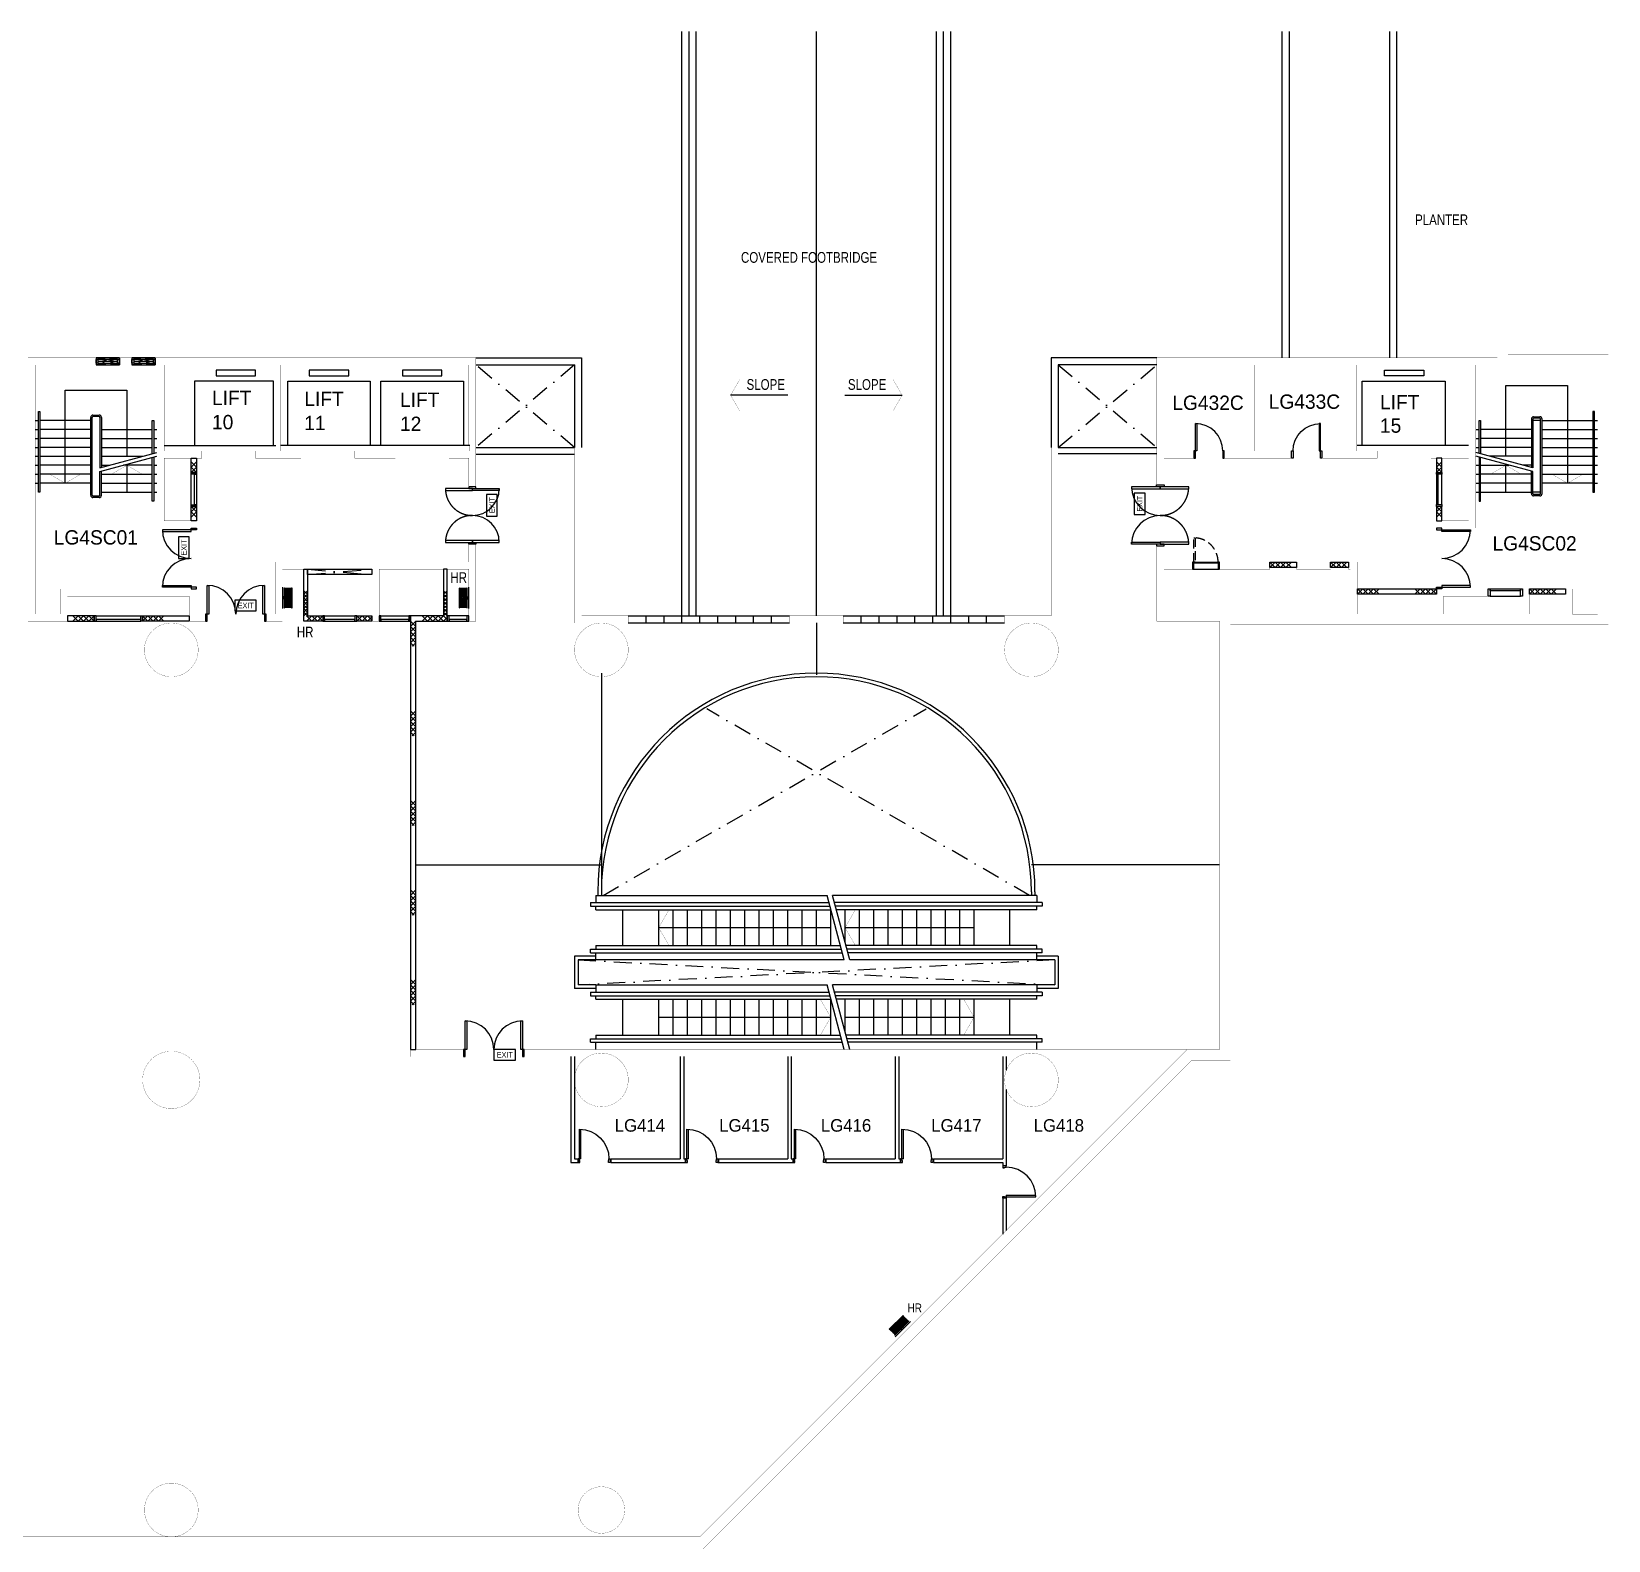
# Model space of a CAD drawing. Extents: x -163002 to 22103, y -98847 to 51643.
# Drawn here: x -21900 to 22103, y 5950 to 48053 of the extents above; entities that cross this region are included whole.
import ezdxf

# ---------------------------------------------------------------- set-up
doc = ezdxf.new("R2010")
doc.units = 0
doc.header["$LTSCALE"] = 1000
doc.header["$MEASUREMENT"] = 0
doc.linetypes.add('s3108a$0$DASHDOT', pattern=[1, 0.5, -0.25, 0, -0.25])
doc.linetypes.add('s3108a$0$HIDDEN', pattern=[0.375, 0.25, -0.125])
doc.layers.get('0').update_dxf_attribs({"linetype": 'CONTINUOUS'})
for name, color, linetype in [('s3108a$0$11', 7, 'CONTINUOUS'), ('s3108a$0$20', 7, 'CONTINUOUS'), ('s3108a$0$22', 7, 'CONTINUOUS'), ('s3108a$0$23', 7, 'CONTINUOUS'), ('s3108a$0$25', 7, 'CONTINUOUS'), ('s3108a$0$30', 7, 'CONTINUOUS'), ('s3108a$0$42', 7, 'CONTINUOUS'), ('s3108a$0$48', 7, 'CONTINUOUS'), ('s3108a$0$56', 7, 'CONTINUOUS'), ('s3108a$0$6', 7, 'CONTINUOUS'), ('s3108a$0$7', 7, 'CONTINUOUS'), ('s3108a$0$9', 7, 'CONTINUOUS'), ('s3108a$0$ROOM-NO', 4, 'CONTINUOUS')]:
    doc.layers.add(name, color=color, linetype=linetype)
doc.styles.add('s3108a$0$STANDARD', font='txt')

# ---------------------------------------------------------------- blocks, each defined once
blk = doc.blocks.new('s3108a$0$D1700A')
at = {"layer": 's3108a$0$30', "color": 5, "linetype": 'Continuous'}
for points in [[(0.05, 0.2), (0.05, 1), (0.1, 1), (0.1, 0.2)], [(1.6, 0.2), (1.6, 1), (1.65, 1), (1.65, 0.2)], [(0, 0.2), (0, 0), (0.05, 0), (0.05, 0.2)], [(1.65, 0.2), (1.65, 0), (1.7, 0), (1.7, 0.2)]]:
    blk.add_lwpolyline(points, close=True, dxfattribs=at)
for centre, start, end in [((0.05, 0.200001), 0, 90), ((1.65001, 0.200001), 90, 180)]:
    blk.add_arc(centre, 0.800005, start, end, dxfattribs=at)
blk = doc.blocks.new('s3108a$0$HR')
at = {"layer": 's3108a$0$56', "color": 1, "linetype": 'Continuous'}
for p, q in [((0, 0.6), (0, 0)), ((0.0595, 0.051), (0.0671, 0.5491)), ((0.0863, 0.051), (0.0939, 0.5491)), ((0.1131, 0.051), (0.1207, 0.5491)), ((0.1399, 0.051), (0.1475, 0.5491)), ((0.1667, 0.051), (0.1743, 0.5491)), ((0.201, 0.5491), (0.1934, 0.051)), ((0.2202, 0.051), (0.2278, 0.5491)), ((0.247, 0.051), (0.2546, 0.5491))]:
    blk.add_line(p, q, dxfattribs=at)
for points in [[(0.0575, 0.575), (0.045, 0.575), (0.045, 0.025), (0.0575, 0.025)], [(0.2575, 0.025), (0.27, 0.025), (0.27, 0.575), (0.2575, 0.575)], [(0.0001, 0.28), (0.045, 0.28), (0.045, 0.33), (0.0001, 0.33)]]:
    blk.add_lwpolyline(points, close=True, dxfattribs=at)
for centre, start, end in [((0.08055, 0.549101), 0.000025, 180.000019), ((0.107336, 0.549101), 0.000025, 180.000019), ((0.134122, 0.549101), 0.000025, 180.000019), ((0.160907, 0.549101), 0.000025, 180.000019), ((0.187693, 0.549101), 0.000025, 180.000019), ((0.214479, 0.549101), 0.000025, 180.000019), ((0.241265, 0.549101), 0.000025, 180.000019), ((0.07295, 0.051), 179.999975, 359.999969), ((0.099736, 0.051), 179.999975, 359.999969), ((0.126522, 0.051), 179.999975, 359.999969), ((0.153307, 0.051), 179.999975, 359.999969), ((0.180093, 0.051), 179.999975, 359.999969), ((0.206879, 0.051), 179.999975, 359.999969), ((0.233665, 0.051), 179.999975, 359.999969)]:
    blk.add_arc(centre, 0.013393, start, end, dxfattribs=at)
at = {"layer": 's3108a$0$56', "color": 1, "linetype": 'Continuous', "style": 's3108a$0$STANDARD', "width": 0.666667}
blk.add_text('J.D.K.', height=0.0003, rotation=90, dxfattribs=at).set_placement((0.2696, 0.5732))
blk = doc.blocks.new('s3108a$0$EXIT')
at = {"layer": 's3108a$0$56', "color": 1, "linetype": 'Continuous'}
blk.add_lwpolyline([(0, 0), (0.6, 0), (0.6, 0.3), (0, 0.3)], close=True, dxfattribs=at)
at = {"layer": 's3108a$0$56', "color": 1, "linetype": 'Continuous', "style": 's3108a$0$STANDARD', "width": 0.8}
blk.add_text('EXIT', height=0.15, dxfattribs=at).set_placement((0.0816, 0.0747))
blk = doc.blocks.new('s3108a$0$D1600C')
at = {"layer": 's3108a$0$30', "color": 14, "linetype": 'Continuous'}
for points in [[(0.05, 0.2), (0, 0.2), (0, 0), (0.05, 0), (0.05, 0.85), (0.1, 0.85), (0.1, 0.1), (0.05, 0.1)], [(1.55, 0.2), (1.6, 0.2), (1.6, 0), (1.55, 0), (1.55, 0.85), (1.5, 0.85), (1.5, 0.1), (1.55, 0.1)]]:
    blk.add_lwpolyline(points, dxfattribs=at)
at = {"layer": 's3108a$0$30', "color": 14, "linetype": 's3108a$0$HIDDEN'}
for points in [[(0.05, -0.65), (0.1, -0.65), (0.1, 0.1), (0.05, 0.1)], [(1.5, -0.65), (1.55, -0.65), (1.55, 0.1), (1.5, 0.1)]]:
    blk.add_lwpolyline(points, close=True, dxfattribs=at)
at = {"layer": 's3108a$0$30', "color": 14, "linetype": 'Continuous'}
for centre, start, end in [((0.05, 0.1), 0, 90), ((1.550003, 0.1), 90, 180)]:
    blk.add_arc(centre, 0.750001, start, end, dxfattribs=at)
at = {"layer": 's3108a$0$30', "color": 14, "linetype": 's3108a$0$HIDDEN'}
for centre, start, end in [((0.05, 0.1), 269.999997, 359.999997), ((1.550003, 0.1), 179.999997, 269.999997)]:
    blk.add_arc(centre, 0.750001, start, end, dxfattribs=at)
blk = doc.blocks.new('s3108a$0$D1050A')
at = {"layer": 's3108a$0$30', "color": 14, "linetype": 'Continuous'}
blk.add_lwpolyline([(0.05, 0.2482), (0.05, 1.1983), (0.1, 1.1983), (0.1, 0.2482), (0, 0.2482), (0, 0), (0.05, 0), (0.05, 0.2482)], dxfattribs=at)
blk.add_lwpolyline([(1, 0), (1.05, 0), (1.05, 0.2482), (1, 0.2482)], close=True, dxfattribs=at)
blk.add_arc((0.05, 0.24828), 0.95, 0, 90, dxfattribs=at)
blk = doc.blocks.new('s3108a$0$D1700B')
at = {"layer": 's3108a$0$30', "color": 5, "linetype": 'Continuous'}
for points in [[(0, 0), (0.05, 0), (0.05, 0.95), (0.1, 0.95), (0.1, 0.15), (0, 0.15), (0, 0)], [(1.7, 0), (1.65, 0), (1.65, 0.95), (1.6, 0.95), (1.6, 0.15), (1.7, 0.15), (1.7, 0)]]:
    blk.add_lwpolyline(points, dxfattribs=at)
for centre, start, end in [((0.05, 0.15), 0, 90), ((1.650003, 0.15), 90, 180)]:
    blk.add_arc(centre, 0.800001, start, end, dxfattribs=at)
blk = doc.blocks.new('s3108a$0$H450')
at = {"layer": 's3108a$0$22', "color": 1, "linetype": 'Continuous'}
for points in [[(0, 0.15), (0.15, 0), (0.3, 0.15), (0.45, 0)], [(0, 0), (0.15, 0.15), (0.3, 0), (0.45, 0.15)]]:
    blk.add_lwpolyline(points, dxfattribs=at)
blk = doc.blocks.new('s3108a$0$H600')
at = {"layer": 's3108a$0$22', "color": 1, "linetype": 'Continuous'}
for points in [[(0, 0), (0.15, 0.15), (0.3, 0), (0.45, 0.15), (0.6, 0)], [(0, 0.15), (0.15, 0), (0.3, 0.15), (0.45, 0), (0.6, 0.15)]]:
    blk.add_lwpolyline(points, dxfattribs=at)
blk = doc.blocks.new('s3108a$0$H300')
at = {"layer": 's3108a$0$22', "color": 1, "linetype": 'Continuous'}
for points in [[(0, 0), (0.15, 0.15), (0.3, 0)], [(0, 0.15), (0.15, 0), (0.3, 0.15)]]:
    blk.add_lwpolyline(points, dxfattribs=at)
blk = doc.blocks.new('s3108a$0$H750')
at = {"layer": 's3108a$0$22', "color": 1, "linetype": 'Continuous'}
for points in [[(0, 0.15), (0.15, 0), (0.3, 0.15), (0.45, 0), (0.6, 0.15), (0.75, 0)], [(0, 0), (0.15, 0.15), (0.3, 0), (0.45, 0.15), (0.6, 0), (0.75, 0.15)]]:
    blk.add_lwpolyline(points, dxfattribs=at)
blk = doc.blocks.new('s3108a$0$DR825')
for p, q in [((818.5, 100), (818.5, 925)), ((862.5, 100), (862.5, 925)), ((0, 100), (0, 0)), ((37.5, 100), (0, 100)), ((0, 0), (50, 0)), ((37.5, 50), (37.5, 100)), ((50, 50), (37.5, 50)), ((50, 0), (50, 50)), ((818.5, 100), (862.5, 100)), ((850, 50), (862.5, 50)), ((850, 0), (850, 50)), ((900, 0), (850, 0)), ((862.5, 100), (900, 100)), ((862.5, 50), (862.5, 100)), ((900, 100), (900, 0))]:
    blk.add_line(p, q)
blk.add_arc((862.5, 100), 825, 90, 180)
blk = doc.blocks.new('s3108a')
at = {"layer": 's3108a$0$11', "color": 14, "linetype": 'Continuous'}
for p, q in [((-18199.9, 36500.1), (-15079.9, 36500.1)), ((-9669.9, 36500.1), (-14954.9, 36500.1))]:
    blk.add_line(p, q, dxfattribs=at)
at = {"layer": 's3108a$0$11', "color": 14, "linetype": 's3108a$0$DASHDOT'}
for p, q in [((-14199.9, 32900.1), (-12399.9, 33050.1)), ((-14199.9, 33050.1), (-12399.9, 32900.1))]:
    blk.add_line(p, q, dxfattribs=at)
at = {"layer": 's3108a$0$11', "color": 14, "linetype": 'Continuous', "const_width": 5}
for points in [[(-20099.8, 38950), (-21999.9, 38950.1), (-21999.9, 31600.1), (-20899.9, 31600.1), (-20899.9, 32300.1), (-19899.9, 32300.1), (-19699.9, 32300.1), (-17499.9, 32300.1), (-17499.9, 31600.1), (-17049.9, 31600.1), (-17049.9, 31800.1), (-17299.9, 31800.1), (-17299.9, 32500.1), (-21099.9, 32500.1), (-21099.9, 31800.1), (-21799.9, 31800.1), (-21799.9, 38750.1), (-20099.8, 38750)], [(-19449.8, 38750), (-19099.8, 38750), (-19099.8, 38950), (-19449.8, 38950)], [(-17149.8, 36350), (-18199.8, 36350), (-18199.8, 38750), (-15079.8, 38750), (-15079.8, 36350), (-15649.8, 36350), (-15649.8, 36150), (-14379.8, 36150), (-14379.8, 36350), (-14954.8, 36350), (-14954.8, 38750), (-9699.8, 38750), (-9699.8, 36500), (-9669.8, 36500), (-9669.8, 36350), (-10249.8, 36350), (-10249.8, 36150), (-9699.8, 36150), (-9699.8, 35349.9), (-9499.8, 35349.9), (-9499.8, 38950), (-18449.8, 38950), (-18449.8, 38750), (-18399.8, 38750), (-18399.8, 34200), (-17299.8, 34200), (-17299.8, 34400), (-18199.8, 34400), (-18199.8, 36150), (-17149.8, 36150)], [(-12879.8, 36150.1), (-11749.8, 36150.1), (-11749.8, 36350), (-12879.8, 36350)], [(-15099.9, 33250.1), (-9699.9, 33250.1), (-9699.9, 33750), (-9499.9, 33750), (-9499.9, 31600.1), (-9699.9, 31600.1), (-9699.9, 33050.1), (-12199.9, 33050.1), (-12199.9, 31600.1), (-12399.9, 31600.1), (-12399.9, 33050.1), (-14899.9, 33050.1), (-14899.9, 31600.1), (-15349.9, 31600.1), (-15349.9, 31800.1), (-15099.9, 31800.1)], [(11246.1, 33250.1), (12654.1, 33250.1), (12654.1, 33050.1), (11246.1, 33050.1)], [(13400.1, 33050.1), (14350.1, 33050.1), (14350.1, 33250.1), (13400.1, 33250.1)]]:
    blk.add_lwpolyline(points, close=True, dxfattribs=at)
blk.add_lwpolyline([(11250.1, 31600.1), (9500.1, 31600.1), (9500.1, 33700.1), (9700.1, 33700.1), (9700.1, 33250.1), (10500.1, 33250.1), (10500.1, 33050.1), (9700.1, 33050.1), (9700.1, 31800.1), (14900.1, 31800.1), (14900.1, 33050.1), (14850.1, 33050.1), (14850.1, 33250.1), (15100.1, 33250.1), (15100.1, 32500), (15100.1, 31800.1), (17300.5, 31800.1), (17300.5, 32500), (17500.5, 32500), (18750.5, 32500), (18750.5, 32300), (17500.5, 32300), (17500.5, 31799.3), (19700.5, 31799.3), (19700.5, 32500), (19900.5, 32500), (19900.5, 31800), (20900.5, 31800), (20900.5, 32500), (21100.5, 32500), (21100.5, 31798.1), (21800.5, 31797.9), (21800.5, 38750), (18400.5, 38750), (18400.5, 34200), (17300.5, 34200), (17300.5, 34400), (18200.5, 34400), (18200.5, 36150), (17150.5, 36150), (17150.5, 36350), (18200.5, 36350), (18200.4, 38750.1), (15080.4, 38750.1), (15080.5, 36350), (15650.5, 36350), (15650.5, 36150), (14108.7, 36150), (14108.7, 36350), (14955.5, 36350), (14955.4, 38750.1), (12415.4, 38750.1), (12415.7, 36350), (13262.7, 36350), (13262.7, 36150), (11381.2, 36150), (11381.2, 36350), (12215.7, 36350), (12215.5, 38750.1), (9700.5, 38750), (9700.5, 36350), (10535.2, 36350), (10535.2, 36150), (9700.5, 36150), (9700.5, 35400), (9500.5, 35400), (9500.4, 38950.1), (19000.1, 38950.1)], dxfattribs=at)
at = {"layer": 's3108a$0$11', "color": 1, "linetype": 'Continuous'}
for points in [[(-17299.9, 35750), (-17450, 35750), (-17450, 36150.1), (-17299.9, 36150.1)], [(17450.5, 36150), (17300.5, 36150), (17300.5, 35748), (17450.5, 35748)], [(-17299.8, 34400), (-17449.9, 34400), (-17449.9, 34800.1), (-17299.8, 34800.1)], [(17450.5, 34802), (17300.5, 34802), (17300.5, 34400), (17450.5, 34400)], [(12654.1, 33250.1), (13400.1, 33250.1), (13400.1, 33100.1), (12654.1, 33100.1)], [(14350.1, 33250.1), (14850.1, 33250.1), (14850.1, 33100.1), (14350.1, 33100.1)], [(15100.1, 32500), (17300.5, 32500), (17300.5, 32350), (15100.1, 32350)], [(20900.5, 32350), (19900.5, 32350), (19900.5, 32500), (20900.5, 32500)], [(-20899.9, 31600.1), (-20149.9, 31600.1), (-20149.9, 31750.1), (-20899.9, 31750.1)], [(-18803.9, 31750.1), (-17499.9, 31750.1), (-17499.9, 31600.1), (-18803.9, 31600.1)]]:
    blk.add_lwpolyline(points, close=True, dxfattribs=at)
at = {"layer": 's3108a$0$11', "color": 14, "linetype": 'Continuous'}
for points in [[(-14299.9, 33050.1), (-14199.9, 33050.1), (-14199.9, 31750.1), (-13774.9, 31750.1), (-13774.9, 31600.1), (-14199.9, 31600.1), (-14299.9, 31600.1)], [(-14199.9, 33050.1), (-12399.9, 33050.1), (-12399.9, 32900.1), (-14199.9, 32900.1)], [(-11324.9, 19650.1), (-11174.9, 19650.1), (-11174.9, 31600), (-10299.9, 31600.1), (-10299.9, 33050.1), (-10399.9, 33050.1), (-10399.9, 31750.1), (-11324.9, 31750)], [(-12399.9, 31600.1), (-12824.9, 31600.1), (-12824.9, 31750.1), (-12399.9, 31750.1)]]:
    blk.add_lwpolyline(points, close=True, dxfattribs=at)
at = {"layer": 's3108a$0$11', "color": 2, "linetype": 'Continuous', "const_width": 5}
blk.add_lwpolyline([(11250.1, 31600.1), (9500.1, 31600.1)], dxfattribs=at)
at = {"layer": 's3108a$0$20', "linetype": 'Continuous'}
for p, q in [((-6849.9, 19450.1), (-6849.9, 16500.1)), ((-6749.9, 19450.1), (-6749.9, 16600.1)), ((-3799.9, 19450.1), (-3799.9, 16600.1)), ((-3699.9, 19450.1), (-3699.9, 16600.1)), ((-799.9, 19450.1), (-799.9, 16600.1)), ((-699.9, 19450.1), (-699.9, 16600.1)), ((2200, 19450.1), (2200, 16600.1)), ((2300, 19450.1), (2300, 16600.1)), ((5200, 19450.1), (5200, 16600.1)), ((5300, 19450.1), (5300, 19069.1)), ((5300, 18531.1), (5300, 16400.1)), ((-6849.9, 16500.1), (-6649.9, 16500.1)), ((-6749.9, 16600.1), (-6649.9, 16600.1)), ((-5734.7, 16600.1), (-3799.9, 16600.1)), ((-5734.7, 16500.1), (-3649.9, 16500.1)), ((-3699.9, 16600.1), (-3649.9, 16600.1)), ((-2749.9, 16600.1), (-799.9, 16600.1)), ((-2749.9, 16500.1), (-649.9, 16500.1)), ((-699.9, 16600.1), (-649.9, 16600.1)), ((265.3, 16600.1), (2200, 16600.1)), ((265.3, 16500.1), (2350.1, 16500.1)), ((2300, 16600.1), (2350.1, 16600.1)), ((3265.3, 16600.1), (5200, 16600.1)), ((3265.3, 16500.1), (5200, 16500.1)), ((5200, 16500.1), (5200, 16400.1)), ((5200, 15500.1), (5200, 14500)), ((5300, 15500.1), (5300, 14600))]:
    blk.add_line(p, q, dxfattribs=at)
at = {"layer": 's3108a$0$20'}
for p, q in [((-6649.9, 16500.1), (-6649.9, 16600.1)), ((-5734.7, 16600.1), (-5734.7, 16500.1)), ((-3649.9, 16500.1), (-3649.9, 16600.1)), ((-2734.7, 16600.1), (-2734.7, 16500.1)), ((-649.9, 16500.1), (-649.9, 16600.1)), ((265.3, 16600.1), (265.3, 16500.1)), ((2350.1, 16500.1), (2350.1, 16600.1)), ((3265.3, 16600.1), (3265.3, 16500.1))]:
    blk.add_line(p, q, dxfattribs=at)
at = {"layer": 's3108a$0$20', "color": 14, "linetype": 'Continuous', "const_width": 5}
for points in [[(-6749.8, 36450.1), (-6549.8, 36450.1), (-6549.8, 31750.1), (-5249.8, 31750.1), (-5249.8, 31550.1), (-6749.8, 31550.1)], [(6750, 36450.1), (6550, 36450.1), (6550, 31750.1), (5250, 31750.1), (5250, 31550.1), (6750, 31550.1)], [(750.1, 31750.1), (-749.9, 31750.1), (-749.9, 31550.1), (750.1, 31550.1)], [(-11324.9, 19650.1), (-9849.9, 19650.1), (-9849.9, 19450.1), (-11324.9, 19450.1)]]:
    blk.add_lwpolyline(points, close=True, dxfattribs=at)
for points in [[(10350.1, 19650.1), (-8149.9, 19650.1), (-8149.9, 19450.1), (-6374.1, 19450.1)], [(5625.9, 19450.1), (-5625.7, 19450.1)], [(10150.1, 19450.1), (6374.3, 19450.1)], [(-29999.9, 6050.1), (-3249.9, 6050.1)]]:
    blk.add_lwpolyline(points, dxfattribs=at)
at = {"layer": 's3108a$0$22', "color": 14, "linetype": 'Continuous'}
for points in [[(-14199.9, 31750.1), (-14299.9, 31850.1), (-14199.9, 31950.1), (-14299.9, 32050.1), (-14199.9, 32150.1), (-14299.9, 32250.1), (-14199.9, 32350.1), (-14299.9, 32450.1)], [(-14299.9, 31750.1), (-14199.9, 31850.1), (-14299.9, 31950.1), (-14199.9, 32050.1), (-14299.9, 32150.1), (-14199.9, 32250.1), (-14299.9, 32350.1), (-14199.9, 32450.1)], [(-10299.9, 31750.1), (-10399.9, 31850.1), (-10299.9, 31950.1), (-10399.9, 32050.1), (-10299.9, 32150.1), (-10399.9, 32250.1), (-10299.9, 32350.1), (-10399.9, 32450.1)], [(-10399.9, 31750.1), (-10299.9, 31850.1), (-10399.9, 31950.1), (-10299.9, 32050.1), (-10399.9, 32150.1), (-10299.9, 32250.1), (-10399.9, 32350.1), (-10299.9, 32450.1)], [(-12824.9, 31750.1), (-12674.9, 31600.1), (-12524.9, 31750.1), (-12399.9, 31625.1)], [(-12824.9, 31600.1), (-12674.9, 31750.1), (-12524.9, 31600.1), (-12399.9, 31725.1)], [(-10999.9, 31750.1), (-10849.9, 31600.1), (-10699.9, 31750.1), (-10549.9, 31600.1), (-10399.9, 31750.1), (-10299.9, 31650.1)], [(-10999.9, 31600.1), (-10849.9, 31750.1), (-10699.9, 31600.1), (-10549.9, 31750.1), (-10399.9, 31600.1), (-10299.9, 31700.1)], [(-11174.9, 31600), (-11324.9, 31450), (-11174.9, 31300), (-11324.9, 31150), (-11174.9, 31000), (-11274.9, 30900)], [(-11324.9, 31600), (-11174.9, 31450), (-11324.9, 31300), (-11174.9, 31150), (-11324.9, 31000), (-11224.9, 30900)], [(-11174.9, 29100), (-11324.9, 28950), (-11174.9, 28800), (-11324.9, 28650), (-11174.9, 28500), (-11274.9, 28400)], [(-11324.9, 29100), (-11174.9, 28950), (-11324.9, 28800), (-11174.9, 28650), (-11324.9, 28500), (-11224.9, 28400)], [(-11174.9, 26600), (-11324.9, 26450), (-11174.9, 26300), (-11324.9, 26150), (-11174.9, 26000), (-11274.9, 25900)], [(-11324.9, 26600), (-11174.9, 26450), (-11324.9, 26300), (-11174.9, 26150), (-11324.9, 26000), (-11224.9, 25900)], [(-11174.9, 24100), (-11324.9, 23950), (-11174.9, 23800), (-11324.9, 23650), (-11174.9, 23500), (-11274.9, 23400)], [(-11324.9, 24100), (-11174.9, 23950), (-11324.9, 23800), (-11174.9, 23650), (-11324.9, 23500), (-11224.9, 23400)], [(-11174.9, 21600), (-11324.9, 21450), (-11174.9, 21300), (-11324.9, 21150), (-11174.9, 21000), (-11274.9, 20900)], [(-11324.9, 21600), (-11174.9, 21450), (-11324.9, 21300), (-11174.9, 21150), (-11324.9, 21000), (-11224.9, 20900)]]:
    blk.add_lwpolyline(points, dxfattribs=at)
at = {"layer": 's3108a$0$23', "color": 5, "linetype": 'Continuous'}
for p, q in [((-3749.9, 31750.1), (-3749.9, 48050.1)), ((-3549.9, 31750.1), (-3549.9, 48050.1)), ((-3349.9, 31750.1), (-3349.9, 48050.1)), ((0.1, 31750.1), (0.1, 48050.1)), ((3350.1, 31750.1), (3350.1, 48050.1)), ((3550.1, 31750.1), (3550.1, 48050.1)), ((3750.1, 31750.1), (3750.1, 48050.1)), ((13000.1, 38950.1), (13000.1, 48050.1)), ((13200.1, 38950.1), (13200.1, 48050.1)), ((16000.1, 38950.1), (16000.1, 48050.1)), ((16200.1, 38950.1), (16200.1, 48050.1))]:
    blk.add_line(p, q, dxfattribs=at)
at = {"layer": 's3108a$0$23', "color": 5, "linetype": 's3108a$0$DASHDOT'}
for p, q in [((-6749.8, 36450.1), (-9500.2, 38750.1)), ((-6749.8, 38750.1), (-9499.8, 36450.1)), ((6750, 38750.1), (9500, 36450.1)), ((6750, 36450.1), (9500.4, 38750.1))]:
    blk.add_line(p, q, dxfattribs=at)
at = {"layer": 's3108a$0$23', "color": 10, "linetype": 'Continuous'}
for p, q in [((-9499.8, 36450.1), (-6749.9, 36450.1)), ((-6749.9, 36250.1), (-9499.8, 36250.1)), ((6750, 36450.1), (9500, 36450.1)), ((6750, 36274.4), (9500, 36274.4)), ((-5249.8, 31750.1), (-749.8, 31750.1)), ((-4749.8, 31550.1), (-4749.8, 31750.1)), ((-4249.8, 31550.1), (-4249.8, 31750.1)), ((-3749.8, 31550.1), (-3749.8, 31750.1)), ((-3249.8, 31550.1), (-3249.8, 31750.1)), ((-2749.8, 31550.1), (-2749.8, 31750.1)), ((-2249.8, 31550.1), (-2249.8, 31750.1)), ((-1749.8, 31550.1), (-1749.8, 31750.1)), ((-1249.8, 31550.1), (-1249.8, 31750.1)), ((750.2, 31750.1), (5250.2, 31750.1)), ((1250.1, 31550.1), (1250.1, 31750.1)), ((1750.1, 31550.1), (1750.1, 31750.1)), ((2250.1, 31550.1), (2250.1, 31750.1)), ((2750.1, 31550.1), (2750.1, 31750.1)), ((3250.1, 31550.1), (3250.1, 31750.1)), ((3750.1, 31550.1), (3750.1, 31750.1)), ((4250.1, 31550.1), (4250.1, 31750.1)), ((4750.1, 31550.1), (4750.1, 31750.1)), ((-5249.8, 31550.1), (-749.8, 31550.1)), ((750.2, 31550.1), (5250.2, 31550.1))]:
    blk.add_line(p, q, dxfattribs=at)
at = {"layer": 's3108a$0$23', "color": 2, "linetype": 's3108a$0$DASHDOT'}
for p, q in [((-5949.9, 23950.1), (3060.9, 29152.4)), ((5950.1, 23950.1), (-3060.7, 29152.4)), ((-6649.9, 22150.1), (6650, 21450.1)), ((6650, 22150.1), (-6649.9, 21450.1))]:
    blk.add_line(p, q, dxfattribs=at)
at = {"layer": 's3108a$0$23', "color": 2, "linetype": 'Continuous'}
for p, q in [((-6099.9, 24050.1), (-6099.9, 23950.1)), ((-5999.9, 24050.1), (-5999.9, 23950.1)), ((6000.1, 24050.1), (6000.1, 23950.1)), ((6100.1, 24050.1), (6100.1, 23950.1)), ((-6749.9, 22250.1), (-6749.9, 21350.1)), ((-6149.9, 22250.1), (-6749.9, 22250.1)), ((-6649.9, 22150.1), (-6649.9, 21450.1)), ((-6149.9, 22150.1), (-6649.9, 22150.1)), ((6750, 22250.1), (6150.1, 22250.1)), ((6650, 22150.1), (6150.1, 22150.1)), ((6650, 22150.1), (6650, 21450.1)), ((6750, 22250.1), (6750, 21350.1)), ((-6149.9, 21350.1), (-6749.9, 21350.1)), ((-6149.9, 21450.1), (-6649.9, 21450.1)), ((6650, 21450.1), (6150.1, 21450.1)), ((6750, 21350.1), (6150.1, 21350.1))]:
    blk.add_line(p, q, dxfattribs=at)
at = {"layer": 's3108a$0$23', "color": 14, "linetype": 's3108a$0$HIDDEN'}
for points in [[(-20099.8, 38950), (-19449.8, 38950), (-19449.8, 38750), (-20099.8, 38950), (-20099.8, 38750), (-19449.8, 38950), (-19449.8, 38750), (-20099.8, 38750)], [(-19099.8, 38950), (-18449.8, 38950), (-18449.8, 38750), (-19099.8, 38950), (-19099.8, 38750), (-18449.8, 38950), (-18449.8, 38750), (-19099.8, 38750)]]:
    blk.add_lwpolyline(points, dxfattribs=at)
at = {"layer": 's3108a$0$23', "color": 14, "linetype": 'Continuous'}
for points in [[(-20099.8, 38750), (-19449.8, 38750), (-19449.8, 38950), (-20099.8, 38950)], [(-20099.7, 38900.3), (-20049.7, 38900.3), (-20049.7, 38800.3), (-20099.7, 38800.3)], [(-20049.7, 38855.3), (-19499.9, 38855.3), (-19499.9, 38899.7), (-20049.7, 38899.7)], [(-20049.7, 38800.3), (-19499.9, 38800.3), (-19499.9, 38844.7), (-20049.7, 38844.7)], [(-19499.9, 38899.7), (-19449.9, 38899.7), (-19449.9, 38799.7), (-19499.9, 38799.7)], [(-19099.8, 38750), (-18449.8, 38750), (-18449.8, 38950), (-19099.8, 38950)], [(-19099.7, 38900.3), (-19049.7, 38900.3), (-19049.7, 38800.3), (-19099.7, 38800.3)], [(-19049.7, 38855.3), (-18499.9, 38855.3), (-18499.9, 38899.7), (-19049.7, 38899.7)], [(-19049.7, 38800.3), (-18499.9, 38800.3), (-18499.9, 38844.7), (-19049.7, 38844.7)], [(-18499.9, 38899.7), (-18449.9, 38899.7), (-18449.9, 38799.7), (-18499.9, 38799.7)]]:
    blk.add_lwpolyline(points, close=True, dxfattribs=at)
at = {"layer": 's3108a$0$23', "color": 2, "linetype": 'Continuous'}
for radius in [6100, 6000]:
    blk.add_arc((0.1, 24050.1), radius, 0, 179.99999, dxfattribs=at)
at = {"layer": 's3108a$0$25', "color": 10, "linetype": 'Continuous'}
for p, q in [((19240.4, 36200), (19240.1, 37781.7)), ((20960.6, 37781.7), (20960.3, 35450)), ((-21799.9, 37200.1), (-21709.9, 37200.1)), ((-20249.9, 37200.1), (-21669.9, 37200.1)), ((-20249.9, 35115.1), (-20249.9, 37285.1)), ((-20209.9, 35115.1), (-20209.9, 37285.1)), ((-20184.9, 37350.1), (-20014.9, 37350.1)), ((-20014.9, 37310.1), (-20184.9, 37310.1)), ((-19989.9, 37285.1), (-19989.9, 35877.5)), ((-19949.9, 37285.1), (-19949.9, 35888.3)), ((19950.5, 37240), (19950.5, 35888.1)), ((19990.5, 37240), (19990.5, 35877.4)), ((20210.5, 37200), (19990.5, 37200)), ((20015.5, 37305), (20185.5, 37305)), ((20185.5, 37265), (20015.5, 37265)), ((20210.5, 35160), (20210.5, 37240)), ((20250.5, 35160), (20250.5, 37240)), ((20250.5, 37200), (21670.5, 37200)), ((21710.5, 37200), (21800.5, 37200)), ((-21799.9, 36950.1), (-21709.9, 36950.1)), ((-21799.9, 36700.1), (-21709.9, 36700.1)), ((-20249.9, 36950.1), (-21669.9, 36950.1)), ((-20249.9, 36700.1), (-21669.9, 36700.1)), ((-19949.9, 36950.1), (-18529.9, 36950.1)), ((-19949.9, 36700.1), (-18529.9, 36700.1)), ((-18489.9, 36950.1), (-18399.9, 36950.1)), ((-18489.9, 36700.1), (-18399.9, 36700.1)), ((18400.5, 36950), (18490.5, 36950)), ((18400.5, 36700), (18490.5, 36700)), ((19950.5, 36950), (18530.5, 36950)), ((19950.5, 36700), (18530.5, 36700)), ((20250.5, 36950), (21670.5, 36950)), ((20250.5, 36700), (21670.5, 36700)), ((21710.5, 36950), (21800.5, 36950)), ((21710.5, 36700), (21800.5, 36700)), ((-21799.9, 36450.1), (-21709.9, 36450.1)), ((-21799.9, 36200.1), (-21709.9, 36200.1)), ((-20249.9, 36450.1), (-21669.9, 36450.1)), ((-21669.9, 36200.1), (-20249.9, 36200.1)), ((-19989.9, 35877.5), (-18399.9, 36303.5)), ((-19989.9, 35774.1), (-18399.9, 36200.1)), ((-19949.9, 36450.1), (-18529.9, 36450.1)), ((-19949.9, 36200.1), (-18785.9, 36200.1)), ((-18489.9, 36450.1), (-18399.9, 36450.1)), ((18400.5, 36450), (18490.5, 36450)), ((19990.5, 35877.4), (18400.5, 36303.4)), ((19990.5, 35774), (18400.5, 36200)), ((19950.5, 36450), (18530.5, 36450)), ((19950.5, 36200), (18786.4, 36200)), ((20250.5, 36450), (21670.5, 36450)), ((20250.5, 36200), (21670.5, 36200)), ((21710.5, 36450), (21800.5, 36450)), ((21710.5, 36200), (21800.5, 36200)), ((-21799.9, 35950.1), (-21709.9, 35950.1)), ((-21799.9, 35700.1), (-21709.9, 35700.1)), ((-20249.9, 35950.1), (-21669.9, 35950.1)), ((-20249.9, 35700.1), (-21669.9, 35700.1)), ((-19989.9, 35115.1), (-19989.9, 35774.1)), ((-19949.9, 35950.1), (-19719, 35950.1)), ((-19949.9, 35115.1), (-19949.9, 35784.8)), ((-19949.9, 35700.1), (-18529.9, 35700.1)), ((-18529.9, 35950.1), (-19333, 35950.1)), ((-19240.2, 35950.1), (-19240.3, 35200.1)), ((-18489.9, 35950.1), (-18399.9, 35950.1)), ((-18489.9, 35700.1), (-18399.9, 35700.1)), ((18400.5, 35950), (18490.5, 35950)), ((18400.5, 35700), (18490.5, 35700)), ((18530.5, 35950), (19333.6, 35950)), ((19950.5, 35700), (18530.5, 35700)), ((19240.5, 35200), (19240.4, 35950)), ((19950.5, 35950), (19719.6, 35950)), ((19950.5, 35160), (19950.5, 35784.7)), ((19990.5, 35160), (19990.5, 35774)), ((20250.5, 35950), (21670.5, 35950)), ((20250.5, 35700), (21670.5, 35700)), ((21710.5, 35950), (21800.5, 35950)), ((21710.5, 35700), (21800.5, 35700)), ((-21799.9, 35450.1), (-21709.9, 35450.1)), ((-20249.9, 35450.1), (-21669.9, 35450.1)), ((-19949.9, 35450.1), (-18529.9, 35450.1)), ((-18489.9, 35450.1), (-18399.9, 35450.1)), ((18400.5, 35450), (18490.5, 35450)), ((19950.5, 35450), (18530.5, 35450)), ((21670.5, 35450), (20250.5, 35450)), ((21710.5, 35450), (21800.5, 35450)), ((-20014.9, 35090.1), (-20184.9, 35090.1)), ((-20014.9, 35050.1), (-20184.9, 35050.1)), ((-19949.9, 35200.1), (-18529.9, 35200.1)), ((-18489.9, 35200.1), (-18399.9, 35200.1)), ((18400.5, 35200), (18490.5, 35200)), ((18490.5, 34950), (18530.5, 34950)), ((18530.5, 35200), (19950.5, 35200)), ((20210.5, 35200), (19990.5, 35200)), ((20185.5, 35135), (20015.5, 35135)), ((20185.5, 35095), (20015.5, 35095))]:
    blk.add_line(p, q, dxfattribs=at)
at = {"layer": 's3108a$0$25', "color": 14, "linetype": 'Continuous'}
blk.add_line((18200.5, 36500), (15080.5, 36500), dxfattribs=at)
at = {"layer": 's3108a$0$25', "color": 10, "linetype": 'Continuous'}
for points in [[(-20959.8, 35450.1), (-20960.3, 38050.1), (-19239.8, 38050.1), (-19240.1, 36200.1)], [(19240.1, 37781.7), (19240, 38175), (20960.7, 38175), (20960.6, 37781.7)], [(-18529.9, 36268.7), (-18529.9, 37200.1), (-18489.9, 37200.1), (-18489.9, 36279.4)], [(18490.5, 36279.3), (18490.5, 37200), (18530.5, 37200), (18530.5, 36268.6)], [(-18489.9, 36176), (-18489.9, 34950.1), (-18529.9, 34950.1), (-18529.9, 36165.3)], [(18490.5, 36175.9), (18490.5, 34950), (18530.5, 34950), (18530.5, 36165.2)]]:
    blk.add_lwpolyline(points, dxfattribs=at)
for points in [[(-21669.9, 35200.1), (-21709.9, 35200.1), (-21709.9, 37450.1), (-21669.9, 37450.1)], [(21670.5, 35200), (21710.5, 35200), (21710.5, 37450), (21670.5, 37450)]]:
    blk.add_lwpolyline(points, close=True, dxfattribs=at)
at = {"layer": 's3108a$0$25', "color": 10, "linetype": 'Continuous', "const_width": 5}
for points in [[(-21392.8, 35700.1), (-20959.8, 35450.1), (-20526.8, 35700.1)], [(-19673.2, 35700.1), (-19240.2, 35950.1), (-18807.2, 35700.1)], [(18807.4, 35700), (19240.4, 35950), (19673.4, 35700)], [(20527.3, 35700), (20960.3, 35450), (21393.3, 35700)]]:
    blk.add_lwpolyline(points, dxfattribs=at)
at = {"layer": 's3108a$0$25', "color": 10, "linetype": 'Continuous'}
for centre, radius, start, end in [((-20184.9, 37285.1), 65, 90, 180), ((-20184.9, 37285.1), 25, 90, 180), ((-20014.9, 37285.1), 65, 0, 90), ((-20014.9, 37285.1), 25, 0, 90), ((20015.5, 37240), 65, 90, 180), ((20015.5, 37240), 25, 90, 180), ((20185.5, 37240), 65, 0, 90), ((20185.5, 37240), 25, 0, 90), ((-20184.9, 35115.1), 65, 180, 270), ((-20184.9, 35115.1), 25, 180, 270), ((-20014.9, 35115.1), 25, 270, 0), ((-20014.9, 35115.1), 65, 270, 0), ((20015.5, 35160), 65, 180, 270), ((20015.5, 35160), 25, 180, 270), ((20185.5, 35160), 25, 270, 0), ((20185.5, 35160), 65, 270, 0)]:
    blk.add_arc(centre, radius, start, end, dxfattribs=at)
at = {"layer": 's3108a$0$30', "color": 14, "linetype": 'Continuous'}
for p, q in [((-17449.9, 34850.1), (-17449.9, 35700)), ((-20099.9, 31750.1), (-18853.9, 31750.1)), ((-13724.9, 31750.1), (-12874.9, 31750.1)), ((-12149.9, 31750.1), (-11374.9, 31750.1)), ((-9699.9, 31750.1), (-10249.9, 31750.1))]:
    blk.add_line(p, q, dxfattribs=at)
at = {"layer": 's3108a$0$30', "color": 6, "linetype": 'Continuous'}
for p, q in [((17450.5, 34852), (17450.5, 35698)), ((10535.6, 33050.1), (11210.6, 33050.1))]:
    blk.add_line(p, q, dxfattribs=at)
at = {"layer": 's3108a$0$30', "color": 1, "linetype": 'Continuous'}
blk.add_line((18800.5, 32300), (19650.5, 32300), dxfattribs=at)
at = {"layer": 's3108a$0$30', "color": 14, "linetype": 'Continuous'}
for points in [[(-17450, 35750), (-17300, 35750), (-17300, 35700), (-17450, 35700)], [(-17299.9, 34850.1), (-17349.9, 34850.1), (-17349.9, 35700), (-17299.9, 35700)], [(-17299.9, 34800.1), (-17449.9, 34800.1), (-17449.9, 34850.1), (-17299.9, 34850.1)], [(-20149.9, 31600.1), (-20099.9, 31600.1), (-20099.9, 31750.1), (-20149.9, 31750.1)], [(-18803.9, 31600.1), (-18853.9, 31600.1), (-18853.9, 31750.1), (-18803.9, 31750.1)], [(-13774.9, 31600.1), (-13724.9, 31600.1), (-13724.9, 31750.1), (-13774.9, 31750.1)], [(-12874.9, 31600.1), (-12824.9, 31600.1), (-12824.9, 31750.1), (-12874.9, 31750.1)], [(-12199.9, 31600.1), (-12149.9, 31600.1), (-12149.9, 31750.1), (-12199.9, 31750.1)], [(-11374.9, 31600), (-11324.9, 31600), (-11324.9, 31750), (-11374.9, 31750)], [(-10299.9, 31600.1), (-10249.9, 31600.1), (-10249.9, 31750.1), (-10299.9, 31750.1)], [(-9749.9, 31600.1), (-9699.9, 31600.1), (-9699.9, 31750.1), (-9749.9, 31750.1)], [(-20099.9, 31600.1), (-18853.9, 31600.1), (-18853.9, 31650.1), (-20099.9, 31650.1)], [(-13724.9, 31600.1), (-12874.9, 31600.1), (-12874.9, 31650.2), (-13724.9, 31650.2)], [(-12149.9, 31600), (-11374.9, 31600), (-11374.9, 31650.1), (-12149.9, 31650.1)], [(-10249.9, 31600.1), (-9749.9, 31600.1), (-9749.9, 31650.1), (-10249.9, 31650.1)]]:
    blk.add_lwpolyline(points, close=True, dxfattribs=at)
at = {"layer": 's3108a$0$30', "color": 6, "linetype": 'Continuous'}
for points in [[(17450.5, 35698), (17300.5, 35698), (17300.5, 35748), (17450.5, 35748)], [(17300.5, 34852), (17350.5, 34852), (17350.5, 35698), (17300.5, 35698)], [(17450.5, 34802), (17300.5, 34802), (17300.5, 34852), (17450.5, 34852)], [(10500.1, 33050.1), (10535.6, 33050.1), (10535.6, 33250.1), (10500.1, 33250.1)], [(10535.6, 33250.1), (11210.6, 33250.1), (11210.6, 33214.6), (10535.6, 33214.6)], [(11210.6, 33050.1), (11246.1, 33050.1), (11246.1, 33250.1), (11210.6, 33250.1)]]:
    blk.add_lwpolyline(points, close=True, dxfattribs=at)
at = {"layer": 's3108a$0$30', "color": 6, "linetype": 's3108a$0$HIDDEN'}
blk.add_lwpolyline([(10535.6, 33250.1), (10535.6, 33925), (10571.1, 33925), (10571.1, 33250.1)], close=True, dxfattribs=at)
at = {"layer": 's3108a$0$30', "color": 1, "linetype": 'Continuous'}
for points in [[(18750.5, 32500), (18800.5, 32500), (18800.5, 32300), (18750.5, 32300)], [(18800.5, 32500), (19650.5, 32500), (19650.5, 32450), (18800.5, 32450)], [(19650.5, 32500), (19700.5, 32500), (19700.5, 32300), (19650.5, 32300)]]:
    blk.add_lwpolyline(points, close=True, dxfattribs=at)
at = {"layer": 's3108a$0$30', "color": 6, "linetype": 's3108a$0$HIDDEN'}
blk.add_arc((10535.6, 33250.1), 675, 0, 90, dxfattribs=at)
at = {"layer": 's3108a$0$42', "color": 3, "linetype": 'Continuous'}
for p, q in [((-6149.9, 23950.1), (-6149.9, 23750.1)), ((-6149.9, 23950.1), (296.8, 23950.1)), ((779.1, 22150.1), (296.8, 23950.1)), ((6150.1, 23950.1), (452, 23950.1)), ((934.3, 22150.1), (452, 23950.1)), ((6150.1, 23950.1), (6150.1, 23750.1)), ((-6299.9, 23750.1), (350.4, 23750.1)), ((-6299.9, 23750.1), (-6299.9, 23650.1)), ((-6299.9, 23650.1), (377.2, 23650.1)), ((-6149.9, 23550.1), (-6149.9, 23650.1)), ((-6149.9, 23550.1), (403.9, 23550.1)), ((-5399.9, 22550.1), (-5399.9, 23550.1)), ((-4399.9, 22550.1), (-4399.9, 23550.1)), ((-3999.9, 22550.1), (-3999.9, 23550.1)), ((-3599.9, 22550.1), (-3599.9, 23550.1)), ((-3199.9, 22550.1), (-3199.9, 23550.1)), ((-2799.9, 22550.1), (-2799.9, 23550.1)), ((-2399.9, 22550.1), (-2399.9, 23550.1)), ((-1999.9, 22550.1), (-1999.9, 23550.1)), ((-1599.9, 22550.1), (-1599.9, 23550.1)), ((-1199.9, 22550.1), (-1199.9, 23550.1)), ((-799.9, 22550.1), (-799.9, 23550.1)), ((-399.9, 22550.1), (-399.9, 23550.1)), ((0.1, 22550.1), (0.1, 23550.1)), ((400.1, 22550.1), (400.1, 23550.1)), ((6300.1, 23750.1), (505.6, 23750.1)), ((6300.1, 23650.1), (532.4, 23650.1)), ((6150.1, 23550.1), (559.2, 23550.1)), ((800.1, 22650.9), (800.1, 23550.1)), ((1200.1, 22550.1), (1200.1, 23550.1)), ((1600.1, 22550.1), (1600.1, 23550.1)), ((2000.1, 22550.1), (2000.1, 23550.1)), ((2400.1, 22550.1), (2400.1, 23550.1)), ((2800.1, 22550.1), (2800.1, 23550.1)), ((3200.1, 22550.1), (3200.1, 23550.1)), ((3600.1, 22550.1), (3600.1, 23550.1)), ((4000.1, 22550.1), (4000.1, 23550.1)), ((4400.1, 22550.1), (4400.1, 23550.1)), ((5400.1, 22550.1), (5400.1, 23550.1)), ((6150.1, 23550.1), (6150.1, 23650.1)), ((6300.1, 23750.1), (6300.1, 23650.1)), ((-4399.9, 23050.1), (400.1, 23050.1)), ((800.1, 23050.1), (4400.1, 23050.1)), ((-6299.9, 22450.1), (698.7, 22450.1)), ((-6299.9, 22350.1), (-6299.9, 22450.1)), ((-6149.9, 22550.1), (671.9, 22550.1)), ((-6149.9, 22550.1), (-6149.9, 22450.1)), ((6150.1, 22550.1), (827.1, 22550.1)), ((6300.1, 22450.1), (853.9, 22450.1)), ((6150.1, 22450.1), (6150.1, 22550.1)), ((6300.1, 22350.1), (6300.1, 22450.1)), ((-6299.9, 22350.1), (725.5, 22350.1)), ((-6149.9, 22150.1), (-6149.9, 22350.1)), ((779.1, 22150.1), (-6149.9, 22150.1)), ((6300.1, 22350.1), (880.7, 22350.1)), ((6150.1, 22150.1), (934.3, 22150.1)), ((6150.1, 22150.1), (6150.1, 22350.1)), ((-6299.9, 21250.1), (350.4, 21250.1)), ((-6299.9, 21250.1), (-6299.9, 21150.1)), ((-6299.9, 21150.1), (377.2, 21150.1)), ((-6149.9, 21450.1), (-6149.9, 21250.1)), ((-6149.9, 21450.1), (296.8, 21450.1)), ((-6149.9, 21050.1), (-6149.9, 21150.1)), ((779.1, 19650.1), (296.8, 21450.1)), ((6150.1, 21450.1), (452, 21450.1)), ((934.3, 19650.1), (452, 21450.1)), ((6300.1, 21250.1), (505.6, 21250.1)), ((6300.1, 21150.1), (532.4, 21150.1)), ((6150.1, 21450.1), (6150.1, 21250.1)), ((6150.1, 21050.1), (6150.1, 21150.1)), ((6300.1, 21250.1), (6300.1, 21150.1)), ((-6149.9, 21050.1), (403.9, 21050.1)), ((-5399.9, 20050.1), (-5399.9, 21050.1)), ((-4399.9, 20050.1), (-4399.9, 21050.1)), ((-3999.9, 20050.1), (-3999.9, 21050.1)), ((-3599.9, 20050.1), (-3599.9, 21050.1)), ((-3199.9, 20050.1), (-3199.9, 21050.1)), ((-2799.9, 20050.1), (-2799.9, 21050.1)), ((-2399.9, 20050.1), (-2399.9, 21050.1)), ((-1999.9, 20050.1), (-1999.9, 21050.1)), ((-1599.9, 20050.1), (-1599.9, 21050.1)), ((-1199.9, 20050.1), (-1199.9, 21050.1)), ((-799.9, 20050.1), (-799.9, 21050.1)), ((-399.9, 20050.1), (-399.9, 21050.1)), ((0.1, 20050.1), (0.1, 21050.1)), ((400.1, 20050.1), (400.1, 21050.1)), ((6150.1, 21050.1), (559.2, 21050.1)), ((800.1, 20150.9), (800.1, 21050.1)), ((1200.1, 20050.1), (1200.1, 21050.1)), ((1600.1, 20050.1), (1600.1, 21050.1)), ((2000.1, 20050.1), (2000.1, 21050.1)), ((2400.1, 20050.1), (2400.1, 21050.1)), ((2800.1, 20050.1), (2800.1, 21050.1)), ((3200.1, 20050.1), (3200.1, 21050.1)), ((3600.1, 20050.1), (3600.1, 21050.1)), ((4000.1, 20050.1), (4000.1, 21050.1)), ((4400.1, 20050.1), (4400.1, 21050.1)), ((5400.1, 20050.1), (5400.1, 21050.1)), ((-4399.9, 20550.1), (400.1, 20550.1)), ((800.1, 20550.1), (4400.1, 20550.1)), ((-6299.9, 19950.1), (698.7, 19950.1)), ((-6299.9, 19850.1), (-6299.9, 19950.1)), ((-6299.9, 19850.1), (725.5, 19850.1)), ((-6149.9, 20050.1), (671.9, 20050.1)), ((-6149.9, 20050.1), (-6149.9, 19950.1)), ((-6149.9, 19650.1), (-6149.9, 19850.1)), ((6150.1, 20050.1), (827.1, 20050.1)), ((6300.1, 19950.1), (853.9, 19950.1)), ((6300.1, 19850.1), (880.7, 19850.1)), ((6150.1, 19950.1), (6150.1, 20050.1)), ((6150.1, 19650.1), (6150.1, 19850.1)), ((6300.1, 19850.1), (6300.1, 19950.1))]:
    blk.add_line(p, q, dxfattribs=at)
at = {"layer": 's3108a$0$42', "color": 14, "linetype": 'Continuous'}
for points in [[(-17349.6, 36500.1), (-15149.6, 36500.1), (-15149.6, 38300.1), (-17349.6, 38300.1)], [(-16749.3, 38450.1), (-15649.3, 38450.1), (-15649.3, 38600.1), (-16749.3, 38600.1)], [(-14749.6, 38300.1), (-12449.6, 38300.1), (-12449.6, 36500.1), (-14749.6, 36500.1)], [(-14149.4, 38450.1), (-13049.4, 38450.1), (-13049.4, 38600.1), (-14149.4, 38600.1)], [(-12149.6, 38300.1), (-9849.6, 38300.1), (-9849.6, 36500.1), (-12149.6, 36500.1)], [(-11549.4, 38450.1), (-10449.4, 38450.1), (-10449.4, 38600.1), (-11549.4, 38600.1)], [(16950.5, 38450), (15850.5, 38450), (15850.5, 38600), (16950.5, 38600)]]:
    blk.add_lwpolyline(points, close=True, dxfattribs=at)
blk.add_lwpolyline([(15230.5, 36500), (15230.5, 38300), (17550.5, 38300), (17550.5, 36500)], dxfattribs=at)
at = {"layer": 's3108a$0$42', "color": 3, "linetype": 'Continuous', "const_width": 5}
for points in [[(-4111.2, 23550.1), (-4399.9, 23050.1)], [(1088.8, 23550.1), (800.1, 23050.1)], [(-4111.2, 22550.1), (-4399.9, 23050.1)], [(1088.8, 22550.1), (800.1, 23050.1)], [(400.1, 20550.1), (111.4, 21050.1)], [(4400.1, 20550.1), (4111.4, 21050.1)], [(400.1, 20550.1), (111.4, 20050.1)], [(4400.1, 20550.1), (4111.4, 20050.1)]]:
    blk.add_lwpolyline(points, dxfattribs=at)
at = {"layer": 's3108a$0$48', "color": 15, "linetype": 'Continuous'}
for p, q in [((-795.7, 37904.6), (-2392.4, 37904.6)), ((795.9, 37904.6), (2392.6, 37904.6))]:
    blk.add_line(p, q, dxfattribs=at)
at = {"layer": 's3108a$0$48', "color": 15, "linetype": 'Continuous', "const_width": 5}
for points in [[(-2392.4, 37904.6), (-2142.4, 38337.6)], [(2392.6, 37904.6), (2142.6, 38337.6)], [(-2392.4, 37904.6), (-2142.4, 37471.6)], [(2392.6, 37904.6), (2142.6, 37471.6)]]:
    blk.add_lwpolyline(points, dxfattribs=at)
at = {"layer": 's3108a$0$6', "color": 14, "linetype": 'Continuous', "const_width": 5}
for points in [[(-17249.9, 30800.1, 1), (-18749.9, 30800.1, 1)], [(-5249.9, 30800.1, 1), (-6749.9, 30800.1, 1)], [(6750.1, 30800.1, 1), (5250.1, 30800.1, 1)], [(-17199.9, 18800.1, 1), (-18799.9, 18800.1, 1)], [(-5249.9, 18800.1, 1), (-6749.9, 18800.1, 1)], [(6750.1, 18800.1, 1), (5250.1, 18800.1, 1)], [(-17249.9, 6800.1, 1), (-18749.9, 6800.1, 1)], [(-5349.9, 6800.1, 1), (-6649.9, 6800.1, 1)]]:
    blk.add_lwpolyline(points, format="xyb", close=True, dxfattribs=at)
at = {"layer": 's3108a$0$7', "color": 4, "linetype": 'Continuous'}
for p, q in [((0.1, 31550.1), (0.1, 30100.1)), ((-5999.9, 30150.1), (-5999.9, 24050.1)), ((-11174.9, 24800.1), (-6003.2, 24800.1)), ((11250.1, 24800.1), (6003.4, 24800.1))]:
    blk.add_line(p, q, dxfattribs=at)
at = {"layer": 's3108a$0$7', "color": 5, "linetype": 'Continuous'}
for points in [[(-9500.2, 38950.1), (-9300.2, 38950.1), (-6549.8, 38950.1), (-6549.8, 36450.1)], [(-9500.2, 38750.1), (-9300.2, 38750.1), (-6749.8, 38750.1), (-6749.8, 36450.1)], [(9500.4, 38950.1), (9300.4, 38950.1), (6550, 38950.1), (6550, 36450.1)], [(9500.4, 38750.1), (9300.4, 38750.1), (6750, 38750.1), (6750, 36450.1)]]:
    blk.add_lwpolyline(points, dxfattribs=at)
at = {"layer": 's3108a$0$9', "color": 14, "linetype": 'Continuous', "const_width": 5}
for points in [[(19300.1, 48050.1), (19300.1, 39050.1), (22100.1, 39050.1), (22100.1, 31500.1), (11550.1, 31500.1), (11550.1, 19350.1), (10474.4, 19350.1), (-3449.9, 5425.7), (-3449.9, -18249.9)], [(19000.1, 48050.1), (19000.1, 38950.1)], [(11250.1, 31600.1), (11250.1, 19650.1), (10350.1, 19650.1), (-3249.9, 6050.1)]]:
    blk.add_lwpolyline(points, dxfattribs=at)
at = {"zscale": 1000}
for name, p, xscale, yscale in [('s3108a$0$D1050A', (10535.2, 36150), 805.7149999999999, 805.7149999999999), ('s3108a$0$H600', (12654.1, 33100.1), 999.9979999999999, 999.9979999999999), ('s3108a$0$H450', (14350.1, 33100.1), 999.9979999999999, 999.9979999999999), ('s3108a$0$D1700A', (-17049.9, 31600.1), 999.994, 999.994), ('s3108a$0$EXIT', (-16227.8, 31887.7), 999.9979999999999, 999.9979999999999), ('s3108a$0$HR', (-14899.9, 31950.1), 999.9979999999999, 999.9979999999999), ('s3108a$0$HR', (-14899.8, 31950), 999.9979999999999, 999.9979999999999), ('s3108a$0$H600', (15100.1, 32350), 999.9979999999999, 999.9979999999999), ('s3108a$0$H600', (16700.5, 32350), 999.9979999999999, 999.9979999999999), ('s3108a$0$H750', (19900.5, 32350), 999.9979999999999, 999.9979999999999), ('s3108a$0$H600', (-20749.9, 31600.1), 999.9979999999999, 999.9979999999999), ('s3108a$0$H600', (-18803.9, 31600.1), 999.9979999999999, 999.9979999999999), ('s3108a$0$H450', (-14224.9, 31600.1), 999.9979999999999, 999.9979999999999), ('s3108a$0$D1700A', (-9849.9, 19450.1), 999.994, 999.994), ('s3108a$0$EXIT', (-8999.9, 19350.1), 999.9979999999999, 999.9979999999999)]:
    blk.add_blockref(name, p, dxfattribs=dict(at, xscale=xscale, yscale=yscale))
for name, p, xscale, yscale, rotation in [('s3108a$0$D1050A', (14108.7, 36150), 805.7149999999999, -805.7149999999999, 180), ('s3108a$0$H300', (-17300, 35750), 999.9979999999999, 999.9979999999999, 90), ('s3108a$0$H300', (17450.5, 35748), 999.9979999999999, 999.9979999999999, 90), ('s3108a$0$D1600C', (-9699.9, 35350), 999.9979999999999, 999.9979999999999, 270), ('s3108a$0$D1600C', (9700.5, 33700), 1062.499, 1062.499, 90), ('s3108a$0$H300', (-17299.8, 34500.1), 999.9979999999999, 999.9979999999999, 90), ('s3108a$0$EXIT', (-8902.8, 34531.8), 999.9979999999999, 999.9979999999999, 90), ('s3108a$0$EXIT', (9170.8, 34572.3), 999.9979999999999, 999.9979999999999, 90), ('s3108a$0$H300', (17450.5, 34502), 999.9979999999999, 999.9979999999999, 90), ('s3108a$0$D1700B', (-17299.9, 32500.1), 999.9979999999999, 999.9979999999999, 90), ('s3108a$0$EXIT', (-17499.8, 33350), 999.9979999999999, 999.9979999999999, 90), ('s3108a$0$D1700B', (17300.5, 34200), 999.9979999999999, 999.9979999999999, 270), ('s3108a$0$HR', (-9699.8, 32550), 999.9979999999999, 999.9979999999999, 180), ('s3108a$0$HR', (2626.5, 12057.6), 1000, 1000, 135)]:
    blk.add_blockref(name, p, dxfattribs=dict(at, xscale=xscale, yscale=yscale, rotation=rotation))
at = {"layer": 's3108a$0$20', "xscale": -1}
for p in [(-5749.9, 16500.1), (-2749.9, 16500.1), (250.1, 16500.1), (3250.1, 16500.1)]:
    blk.add_blockref('s3108a$0$DR825', p, dxfattribs=at)
at = {"layer": 's3108a$0$20', "rotation": 270}
blk.add_blockref('s3108a$0$DR825', (5200, 16400.1), dxfattribs=at)
at = {"layer": 's3108a$0$48', "color": 15, "linetype": 'Continuous', "style": 's3108a$0$STANDARD', "width": 0.8}
for s, p in [('PLANTER', (16706.4, 42650.1)), ('COVERED FOOTBRIDGE', (-2103.2, 41600.1)), ('SLOPE', (-1947.9, 38054.7)), ('SLOPE', (879.9, 38054.7))]:
    blk.add_text(s, height=300, dxfattribs=at).set_placement(p)
at = {"layer": 's3108a$0$56', "color": 15, "linetype": 'Continuous', "style": 's3108a$0$STANDARD', "width": 0.8}
blk.add_text('HR', height=300, dxfattribs=at).set_placement((-10211.8, 32665.6))
at = {"layer": 's3108a$0$56', "color": 1, "linetype": 'Continuous', "style": 's3108a$0$STANDARD'}
for height, width, p in [(300, 0.8, (-14496.3, 31146.2)), (250, 0.84, (2541.4, 12312.2))]:
    blk.add_text('HR', height=height, dxfattribs=dict(at, width=width)).set_placement(p)
at = {"layer": 's3108a$0$ROOM-NO', "style": 's3108a$0$STANDARD'}
for s, height, p in [('LIFT ', 400, (-16864, 37627.7)), ('LIFT ', 400, (-14289.2, 37603.4)), ('LIFT ', 400, (-11617.3, 37579.1)), ('LG432C', 400, (9932.7, 37494.5)), ('LG433C', 400, (12622.7, 37525.5)), ('LIFT ', 400, (15726.9, 37511.1)), ('10', 400, (-16864, 36954.9)), ('11', 400, (-14289.2, 36930.7)), ('12', 400, (-11617.3, 36906.4)), ('15', 400, (15726.9, 36858.4)), ('LG4SC01', 400, (-21279.6, 33738.4)), ('LG4SC02', 400, (18866.8, 33572.2)), ('LG414', 350, (-5626.6, 17356.1)), ('LG415', 350, (-2711.1, 17356.1)), ('LG416', 350, (125.6, 17356.1)), ('LG417', 350, (3204.8, 17356.1)), ('LG418', 350, (6063.1, 17356.1))]:
    blk.add_text(s, height=height, dxfattribs=at).set_placement(p)

msp = doc.modelspace()

# ---------------------------------------------------------------- block references
msp.add_blockref('s3108a', (0, 0))

doc.saveas('drawing.dxf')
